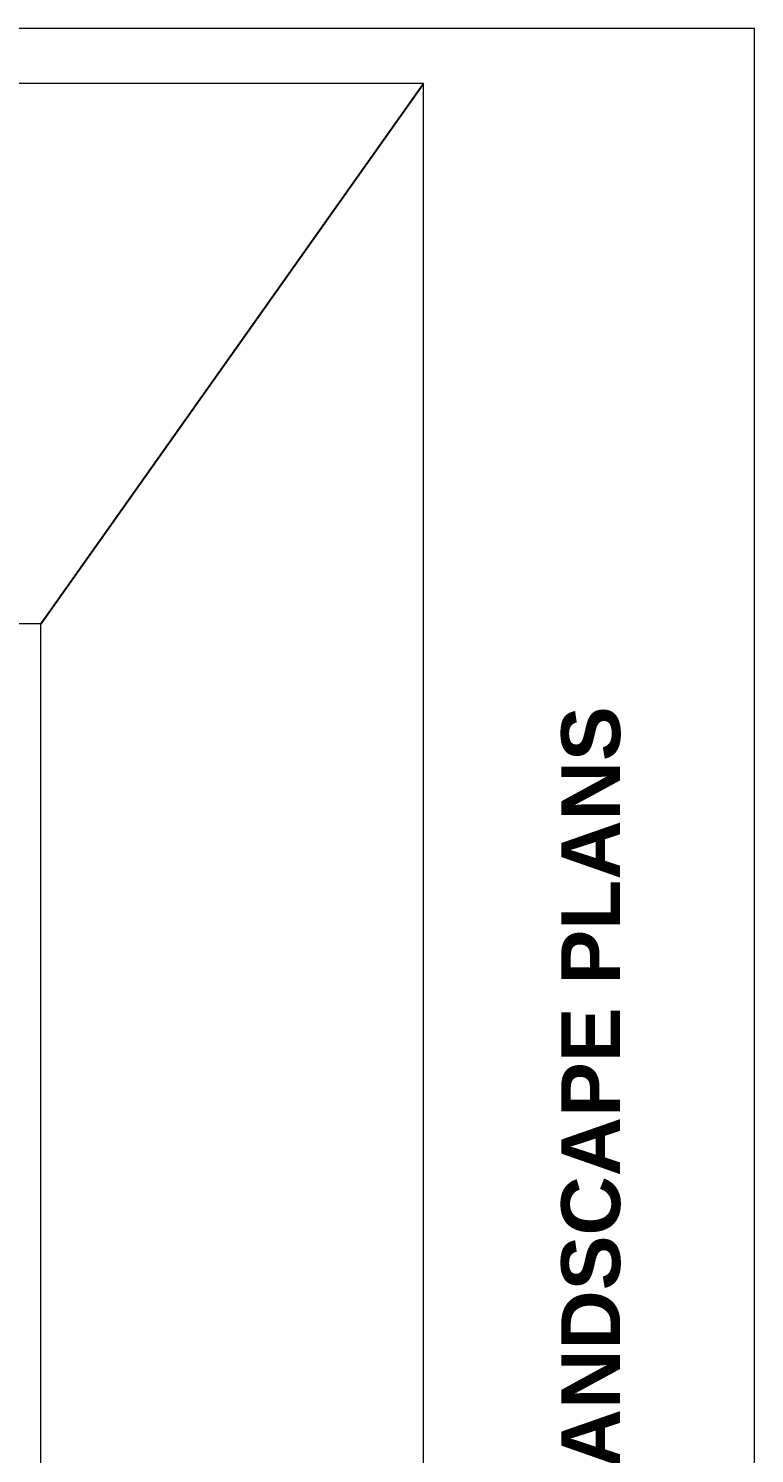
# Model space of a CAD drawing. Header units: inches. Extents: x -4969 to 16721, y 2489 to 24693.
# Drawn here: x 10320 to 12690, y 20039 to 24693 of the extents above; entities that cross this region are included whole.
import ezdxf

# ---------------------------------------------------------------- set-up
doc = ezdxf.new("R2010")
doc.units = ezdxf.units.IN
doc.header["$MEASUREMENT"] = 0
doc.layers.get('0').update_dxf_attribs({"lineweight": 5})
doc.layers.add('0-NPLT', color=1, linetype='Continuous', plot=False)
doc.styles.get("Standard").update_dxf_attribs({"font": 'Arial.ttf'})

# ---------------------------------------------------------------- blocks, each defined once
blk = doc.blocks.new('BORDER 11X17')
at = {"layer": '0-NPLT', "lineweight": 9, "ltscale": 0.1}
blk.add_lwpolyline([(29864.74, -10461.77), (29048.74, -10461.77), (29048.74, -10989.77), (29864.74, -10989.77), (29864.74, -10461.77)], dxfattribs=at)
blk.add_lwpolyline([(29792.74, -10473.77), (29078.74, -10473.77), (29078.74, -10977.77), (29792.74, -10977.77)], close=True, dxfattribs=at)

msp = doc.modelspace()

# ---------------------------------------------------------------- linework, layer by layer
at = {"layer": '0-NPLT', "ltscale": 0.25}
msp.add_line((10360.5000785, 22748.5008975), (11610.0000785, 24512.5008975), dxfattribs=at)
at = {"layer": '0-NPLT', "lineweight": 9, "ltscale": 0.1}
msp.add_lwpolyline([(10360.5000785, 22748.5008975), (7504.5000785, 22748.5008975), (7504.5000785, 18716.5008975), (10360.5000785, 18716.5008975)], close=True, dxfattribs=at)

# ---------------------------------------------------------------- block references
at = {"ltscale": 0.1, "xscale": 15, "yscale": 15, "zscale": 15}
msp.add_blockref('BORDER 11X17', (-435281.0884121, 181619.0822636), dxfattribs=at)

# ---------------------------------------------------------------- texts
at = {"ltscale": 0.5, "insert": (12156.5916668, 20169.2304028), "char_height": 192, "attachment_point": 5, "rotation": 90}
msp.add_mtext('{\\fArial|b1|i0|c0|p34;A0.1 SITE AND LANDSCAPE PLANS}', dxfattribs=at)

doc.saveas('drawing.dxf')
